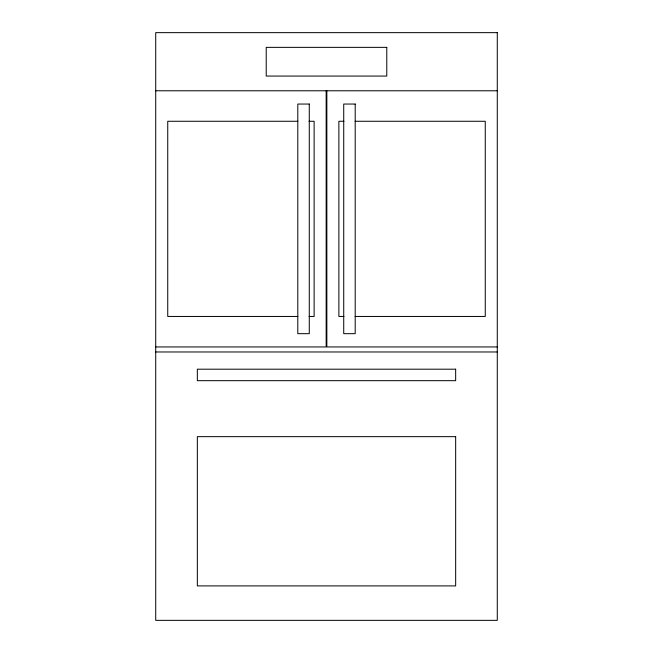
<?xml version="1.0" encoding="UTF-8"?>
<svg xmlns="http://www.w3.org/2000/svg" width="653" height="653" viewBox="0 0 653 653"><rect width="100%" height="100%" fill="white"/><g stroke="black" fill="none" stroke-linecap="round" stroke-linejoin="round"><path stroke-width="0.98" d="M155.716 90.775L497.284 90.775M297.866 121.27L167.739 121.27L167.739 316.452L297.866 316.452M309.049 121.27L314.126 121.27L314.126 316.452L309.049 316.452M343.951 121.27L338.874 121.27L338.874 316.452L343.951 316.452M355.134 121.27L485.261 121.27L485.261 316.452L355.134 316.452M155.716 346.947L326.157 346.947L326.157 90.775M497.284 346.947L326.843 346.947L326.843 90.775M155.716 351.975L497.284 351.975M497.284 32.65L155.716 32.65L155.716 620.35L497.284 620.35L497.284 32.65M386.78 47.359L266.22 47.359L266.22 76.066L386.78 76.066L386.78 47.359M309.277 104.047L297.801 104.047L297.801 333.675L309.277 333.675L309.277 104.047M355.199 104.047L343.723 104.047L343.723 333.675L355.199 333.675L355.199 104.047M455.663 369.198L197.337 369.198L197.337 380.675L455.663 380.675L455.663 369.198M455.663 436.653L197.337 436.653L197.337 585.904L455.663 585.904L455.663 436.653"/></g></svg>
